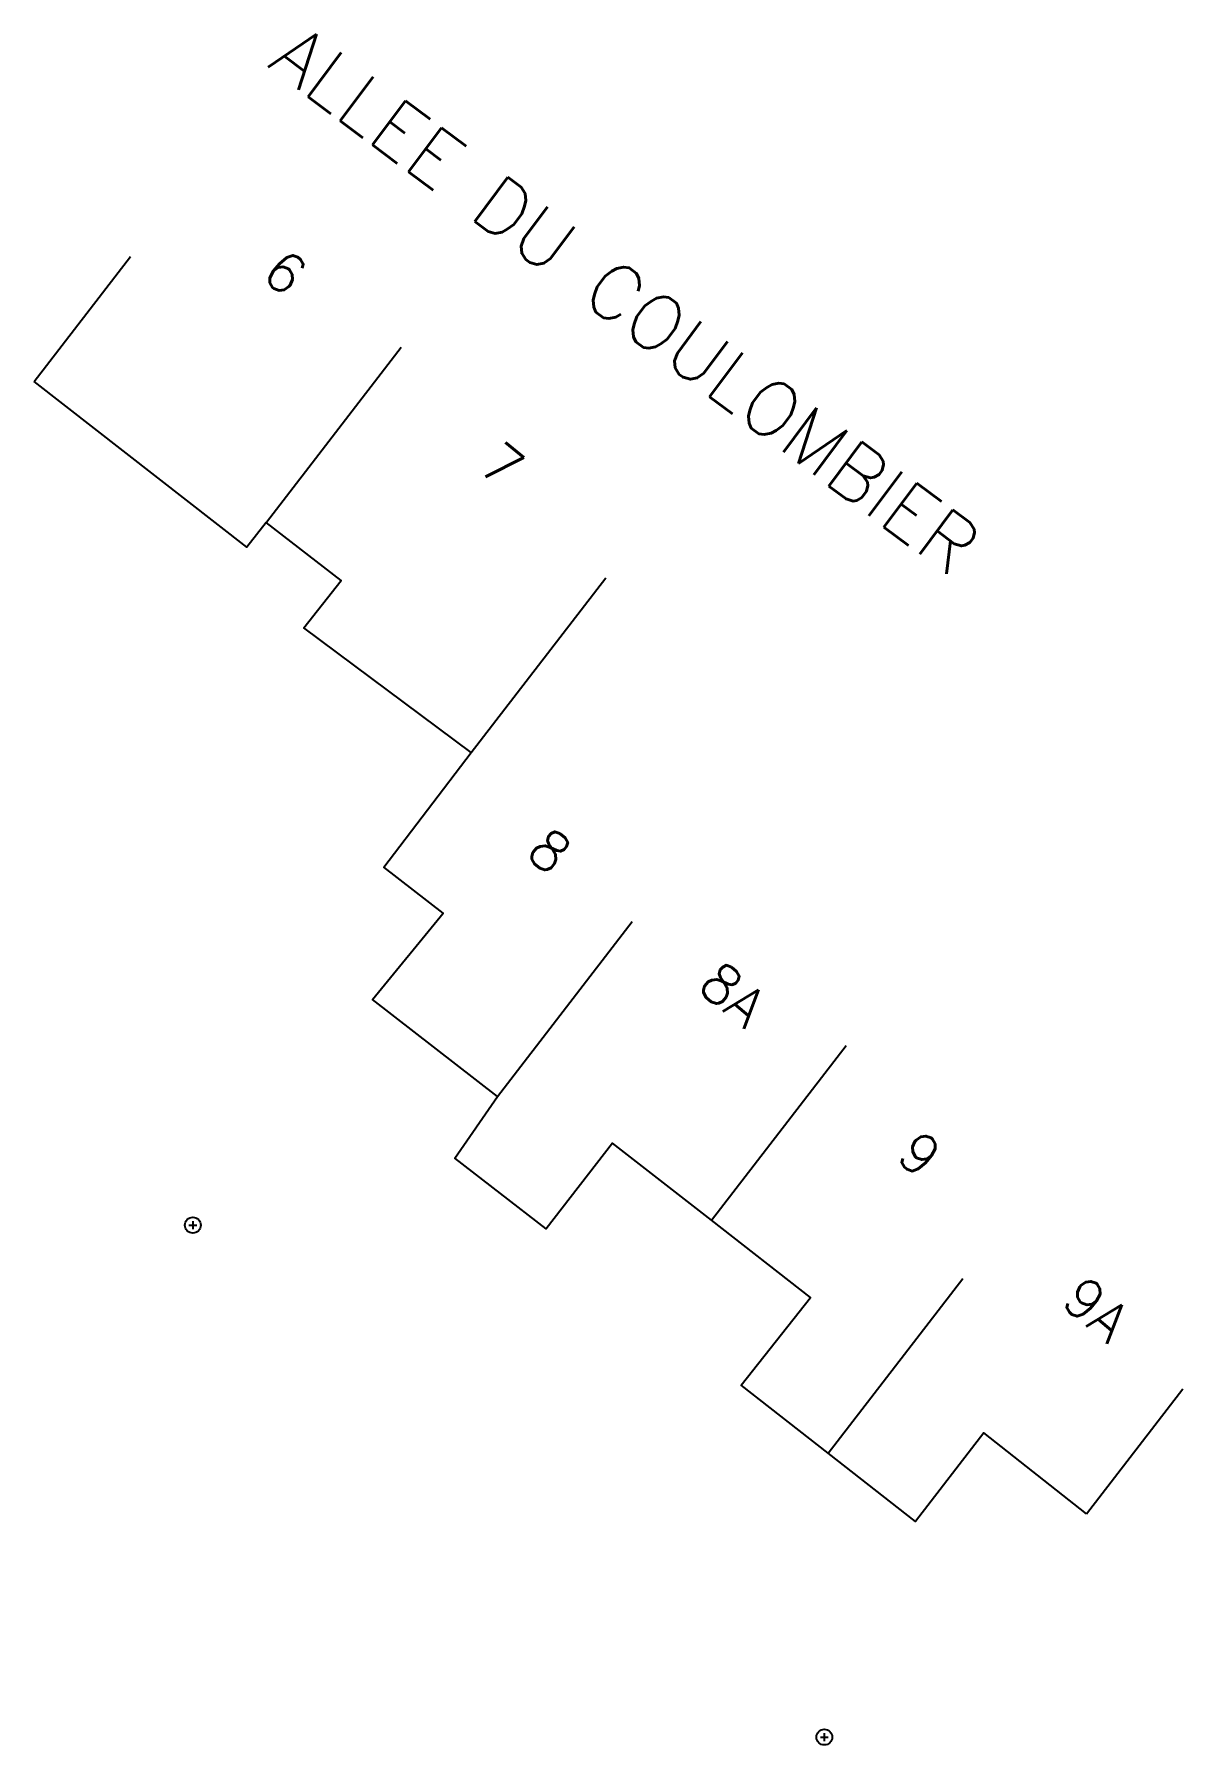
# Model space of a CAD drawing. Header units: millimetres. Extents: x 145999 to 146961, y 142040 to 143000.
# Drawn here: x 146455.7 to 146492.2, y 142287.6 to 142341.8 of the extents above; entities that cross this region are included whole.
import ezdxf
from ezdxf.enums import TextEntityAlignment as Align

# ---------------------------------------------------------------- set-up
doc = ezdxf.new("R2010")
doc.units = ezdxf.units.MM
doc.layers.get('0').update_dxf_attribs({"linetype": 'CONTINUOUS'})
for name, color, linetype in [('W0100', 7, 'CONTINUOUS'), ('W0856', 7, 'CONTINUOUS'), ('W0989', 7, 'CONTINUOUS'), ('W0991', 7, 'CONTINUOUS'), ('W1102', 7, 'CONTINUOUS')]:
    doc.layers.add(name, color=color, linetype=linetype)
doc.styles.get("Standard").update_dxf_attribs({"font": 'romans.shx', "width": 0.85})

# ---------------------------------------------------------------- blocks, each defined once
blk = doc.blocks.new('T856')
for p, q in [((-0.125, 0), (0.125, 0)), ((0, 0.125), (0, -0.125))]:
    blk.add_line(p, q)
blk.add_ellipse((0, 0), major_axis=(-0.177, 0.177), ratio=1, start_param=3.926991, end_param=10.210176)

msp = doc.modelspace()

# ---------------------------------------------------------------- linework, layer by layer
at = {"layer": 'W0100'}
for points in [[(146455.728, 142330.827), (146458.779, 142334.787)], [(146489.109, 142294.931), (146485.854, 142297.49), (146485.854, 142297.49), (146483.68, 142294.683), (146480.914, 142296.846), (146478.148, 142299.009), (146480.356, 142301.784), (146480.356, 142301.784), (146477.213, 142304.232), (146474.07, 142306.68), (146474.07, 142306.68), (146471.967, 142303.963), (146469.07, 142306.206), (146470.42, 142308.162), (146466.46, 142311.232), (146468.697, 142313.971), (146468.697, 142313.971), (146466.822, 142315.433), (146469.583, 142319.06), (146464.276, 142323.02), (146465.463, 142324.519), (146463.083, 142326.356), (146462.47, 142325.572), (146455.728, 142330.827)], [(146489.109, 142294.931), (146492.161, 142298.891)]]:
    msp.add_lwpolyline(points, dxfattribs=at)
at = {"layer": 'W1102', "flags": 128}
for points in [[(146463.093, 142326.369), (146467.365, 142331.915)], [(146469.583, 142319.06), (146473.856, 142324.606)], [(146470.42, 142308.162), (146474.693, 142313.707)], [(146477.213, 142304.232), (146481.485, 142309.777)], [(146480.914, 142296.846), (146485.186, 142302.391)]]:
    msp.add_lwpolyline(points, dxfattribs=at)

# ---------------------------------------------------------------- block references
at = {"layer": 'W0856'}
for p in [(146460.76, 142304.078), (146480.79, 142287.847)]:
    msp.add_blockref('T856', p, dxfattribs=at)

# ---------------------------------------------------------------- texts
at = {"layer": 'W0989'}
msp.add_text('ALLEE DU COULOMBIER', height=1.75, rotation=323.2376, dxfattribs=at).set_placement((146463.616, 142341.541), align=Align.MIDDLE_LEFT)
at = {"layer": 'W0991'}
for s, p in [('6', (146463.291, 142333.809)), ('7', (146470.164, 142327.699)), ('8', (146471.68, 142315.467)), ('8A', (146477.493, 142310.923)), ('9', (146483.413, 142305.851)), ('9A', (146489.015, 142300.937))]:
    msp.add_text(s, height=1.25, rotation=320, dxfattribs=at).set_placement(p, align=Align.CENTER)

doc.saveas('drawing.dxf')
